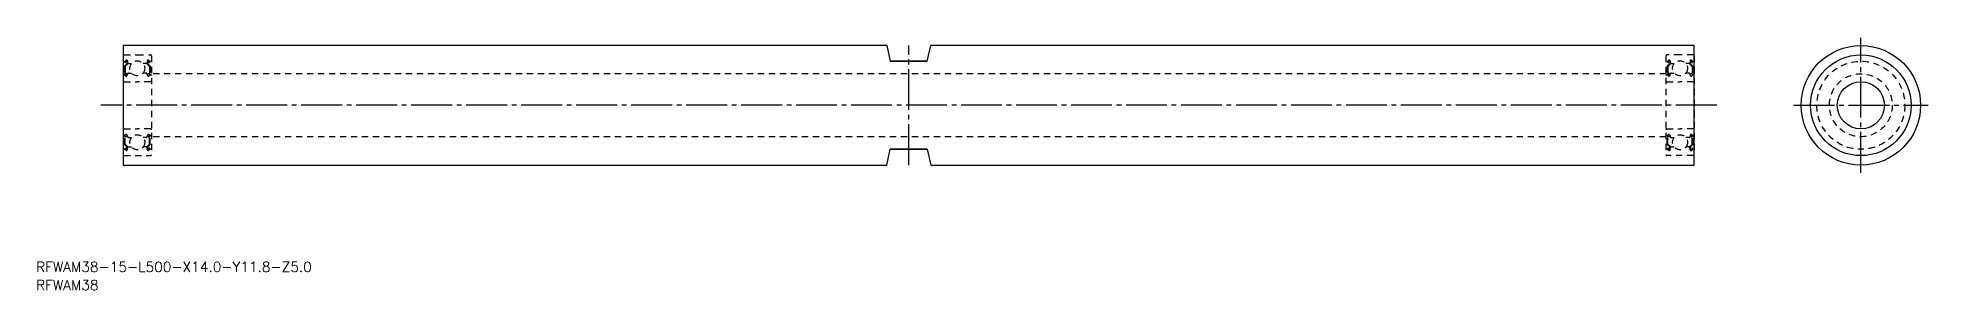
# Model space of a CAD drawing. Extents: x 52 to 654, y 146 to 226.
import ezdxf

# ---------------------------------------------------------------- set-up
doc = ezdxf.new("R2010")
doc.units = 0
doc.linetypes.add('CENTER', pattern=[17.5, 13, -1.5, 1.5, -1.5])
doc.linetypes.add('DASHED', pattern=[3.5, 2, -1.5])
doc.layers.get('0').update_dxf_attribs({"linetype": 'CONTINUOUS'})
doc.layers.add('CENTER', color=1, linetype='CENTER')
doc.styles.get("Standard").update_dxf_attribs({"font": 'txt.shx', "bigfont": '@extfont2.shx'})

msp = doc.modelspace()

# ---------------------------------------------------------------- linework, layer by layer
at = {"color": 7, "linetype": 'CONTINUOUS'}
for p, q in [((79.56, 223.92), (79.56, 185.92)), ((322.56, 223.92), (79.56, 223.92)), ((322.56, 223.92), (323.66, 218.92)), ((335.46, 218.92), (336.56, 223.92)), ((579.56, 223.92), (336.56, 223.92)), ((579.56, 185.92), (579.56, 223.92)), ((335.46, 218.92), (323.66, 218.92)), ((323.66, 218.92), (335.46, 218.92)), ((322.56, 185.92), (323.66, 190.92)), ((335.46, 190.92), (323.66, 190.92)), ((323.66, 190.92), (335.46, 190.92)), ((335.46, 190.92), (336.56, 185.92)), ((79.56, 185.92), (322.56, 185.92)), ((336.56, 185.92), (579.56, 185.92))]:
    msp.add_line(p, q, dxfattribs=at)
at = {"color": 3, "linetype": 'DASHED'}
for p, q in [((79.56, 220.62), (79.56, 189.22)), ((79.66, 218.87), (80.12, 218.87)), ((79.86, 220.92), (84.06, 220.92)), ((80.74, 218.1), (79.99, 217.35)), ((79.99, 217.35), (79.99, 214.97)), ((80.12, 218.87), (80.37, 219.16)), ((80.3, 218.46), (80.15, 218.58)), ((80.94, 218.02), (80.19, 217.27)), ((80.19, 217.27), (80.19, 214.97)), ((80.27, 218.74), (80.52, 219.04)), ((80.43, 218.61), (80.27, 218.74)), ((80.3, 218.46), (80.43, 218.61)), ((80.7, 218.98), (80.74, 218.1)), ((80.9, 219), (80.96, 218.26)), ((80.94, 218.49), (80.94, 218.02)), ((81.06, 218.17), (82.21, 218.17)), ((84.06, 220.92), (88.26, 220.92)), ((87.06, 218.17), (85.91, 218.17)), ((87.22, 219), (87.16, 218.26)), ((87.18, 218.49), (87.18, 218.02)), ((87.18, 218.02), (87.93, 217.27)), ((87.42, 218.98), (87.38, 218.1)), ((87.38, 218.1), (88.13, 217.35)), ((87.85, 218.74), (87.6, 219.04)), ((87.7, 218.61), (87.85, 218.74)), ((87.82, 218.46), (87.7, 218.61)), ((88, 218.87), (87.75, 219.16)), ((87.82, 218.46), (87.98, 218.58)), ((87.93, 217.27), (87.93, 214.97)), ((88.46, 218.87), (88, 218.87)), ((88.13, 217.35), (88.13, 214.97)), ((88.56, 220.62), (88.56, 189.22)), ((570.56, 220.62), (570.56, 189.22)), ((570.66, 218.87), (571.12, 218.87)), ((575.06, 220.92), (570.86, 220.92)), ((571.74, 218.1), (570.99, 217.35)), ((570.99, 217.35), (570.99, 214.97)), ((571.12, 218.87), (571.37, 219.16)), ((571.3, 218.46), (571.15, 218.58)), ((571.94, 218.02), (571.19, 217.27)), ((571.19, 217.27), (571.19, 214.97)), ((571.27, 218.74), (571.52, 219.04)), ((571.43, 218.61), (571.27, 218.74)), ((571.3, 218.46), (571.43, 218.61)), ((571.7, 218.98), (571.74, 218.1)), ((571.9, 219), (571.96, 218.26)), ((571.94, 218.49), (571.94, 218.02)), ((572.06, 218.17), (573.21, 218.17)), ((579.26, 220.92), (575.06, 220.92)), ((578.06, 218.17), (576.91, 218.17)), ((578.22, 219), (578.16, 218.26)), ((578.18, 218.49), (578.18, 218.02)), ((578.18, 218.02), (578.93, 217.27)), ((578.42, 218.98), (578.38, 218.1)), ((578.38, 218.1), (579.13, 217.35)), ((578.85, 218.74), (578.6, 219.04)), ((578.7, 218.61), (578.85, 218.74)), ((578.82, 218.46), (578.7, 218.61)), ((579, 218.87), (578.75, 219.16)), ((578.82, 218.46), (578.98, 218.58)), ((578.93, 217.27), (578.93, 214.97)), ((579.46, 218.87), (579, 218.87)), ((579.13, 217.35), (579.13, 214.97)), ((579.56, 220.62), (579.56, 189.22)), ((79.76, 214.57), (80.06, 214.57)), ((79.86, 212.42), (84.06, 212.42)), ((80.06, 214.57), (80.34, 214.24)), ((80.64, 214.97), (80.19, 214.97)), ((80.19, 214.77), (80.64, 214.77)), ((80.49, 214.17), (80.55, 214.17)), ((80.64, 214.77), (80.64, 214.97)), ((80.74, 214.3), (81.01, 215.03)), ((81.2, 215.17), (82.21, 215.17)), ((88.26, 212.42), (84.06, 212.42)), ((86.92, 215.17), (85.91, 215.17)), ((87.38, 214.3), (87.11, 215.03)), ((87.48, 214.97), (87.93, 214.97)), ((87.48, 214.77), (87.48, 214.97)), ((87.93, 214.77), (87.48, 214.77)), ((87.63, 214.17), (87.57, 214.17)), ((88.06, 214.57), (87.79, 214.24)), ((88.36, 214.57), (88.06, 214.57)), ((570.56, 214.92), (88.56, 214.92)), ((570.76, 214.57), (571.06, 214.57)), ((570.86, 212.42), (575.06, 212.42)), ((571.06, 214.57), (571.34, 214.24)), ((571.64, 214.97), (571.19, 214.97)), ((571.19, 214.77), (571.64, 214.77)), ((571.49, 214.17), (571.55, 214.17)), ((571.64, 214.77), (571.64, 214.97)), ((571.74, 214.3), (572.01, 215.03)), ((572.2, 215.17), (573.21, 215.17)), ((579.26, 212.42), (575.06, 212.42)), ((577.92, 215.17), (576.91, 215.17)), ((578.38, 214.3), (578.11, 215.03)), ((578.48, 214.97), (578.93, 214.97)), ((578.48, 214.77), (578.48, 214.97)), ((578.93, 214.77), (578.48, 214.77)), ((578.63, 214.17), (578.57, 214.17)), ((579.06, 214.57), (578.79, 214.24)), ((579.36, 214.57), (579.06, 214.57)), ((79.76, 195.27), (80.06, 195.27)), ((79.86, 197.42), (84.06, 197.42)), ((79.99, 192.48), (79.99, 194.87)), ((80.06, 195.27), (80.34, 195.59)), ((80.19, 195.07), (80.64, 195.07)), ((80.19, 192.57), (80.19, 194.87)), ((80.64, 194.87), (80.19, 194.87)), ((80.94, 191.82), (80.19, 192.57)), ((80.49, 195.67), (80.55, 195.67)), ((80.64, 195.07), (80.64, 194.87)), ((80.74, 195.53), (81.01, 194.8)), ((81.2, 194.67), (82.21, 194.67)), ((88.26, 197.42), (84.06, 197.42)), ((86.92, 194.67), (85.91, 194.67)), ((86.01, 197.42), (86.01, 197.42)), ((86.99, 197.42), (86.99, 197.42)), ((87.38, 195.53), (87.11, 194.8)), ((87.18, 191.82), (87.93, 192.57)), ((87.93, 195.07), (87.48, 195.07)), ((87.48, 195.07), (87.48, 194.87)), ((87.48, 194.87), (87.93, 194.87)), ((87.63, 195.67), (87.57, 195.67)), ((88.06, 195.27), (87.79, 195.59)), ((87.93, 192.57), (87.93, 194.87)), ((88.36, 195.27), (88.06, 195.27)), ((88.13, 192.48), (88.13, 194.87)), ((570.56, 194.92), (88.56, 194.92)), ((570.76, 195.27), (571.06, 195.27)), ((570.86, 197.42), (575.06, 197.42)), ((570.99, 192.48), (570.99, 194.87)), ((571.06, 195.27), (571.34, 195.59)), ((571.19, 195.07), (571.64, 195.07)), ((571.19, 192.57), (571.19, 194.87)), ((571.64, 194.87), (571.19, 194.87)), ((571.94, 191.82), (571.19, 192.57)), ((571.49, 195.67), (571.55, 195.67)), ((571.64, 195.07), (571.64, 194.87)), ((571.74, 195.53), (572.01, 194.8)), ((572.14, 197.42), (572.14, 197.42)), ((572.2, 194.67), (573.21, 194.67)), ((573.11, 197.42), (573.11, 197.42)), ((579.26, 197.42), (575.06, 197.42)), ((577.92, 194.67), (576.91, 194.67)), ((578.38, 195.53), (578.11, 194.8)), ((578.18, 191.82), (578.93, 192.57)), ((578.48, 195.07), (578.48, 194.87)), ((578.93, 195.07), (578.48, 195.07)), ((578.48, 194.87), (578.93, 194.87)), ((578.63, 195.67), (578.57, 195.67)), ((579.06, 195.27), (578.79, 195.59)), ((578.93, 192.57), (578.93, 194.87)), ((579.36, 195.27), (579.06, 195.27)), ((579.13, 192.48), (579.13, 194.87)), ((79.66, 190.97), (80.12, 190.97)), ((79.86, 188.92), (84.06, 188.92)), ((79.86, 188.92), (88.26, 188.92)), ((80.74, 191.73), (79.99, 192.48)), ((80.12, 190.97), (80.37, 190.67)), ((80.3, 191.38), (80.15, 191.25)), ((80.43, 191.22), (80.27, 191.1)), ((80.27, 191.1), (80.52, 190.8)), ((80.3, 191.38), (80.43, 191.22)), ((80.7, 190.86), (80.74, 191.73)), ((80.9, 190.84), (80.96, 191.57)), ((80.94, 191.35), (80.94, 191.82)), ((81.06, 191.67), (82.21, 191.67)), ((87.06, 191.67), (85.91, 191.67)), ((87.22, 190.84), (87.16, 191.57)), ((87.18, 191.35), (87.18, 191.82)), ((87.38, 191.73), (88.13, 192.48)), ((87.42, 190.86), (87.38, 191.73)), ((87.85, 191.1), (87.6, 190.8)), ((87.82, 191.38), (87.7, 191.22)), ((87.7, 191.22), (87.85, 191.1)), ((88, 190.97), (87.75, 190.67)), ((87.82, 191.38), (87.98, 191.25)), ((88.46, 190.97), (88, 190.97)), ((570.66, 190.97), (571.12, 190.97)), ((579.26, 188.92), (570.86, 188.92)), ((571.74, 191.73), (570.99, 192.48)), ((571.12, 190.97), (571.37, 190.67)), ((571.3, 191.38), (571.15, 191.25)), ((571.43, 191.22), (571.27, 191.1)), ((571.27, 191.1), (571.52, 190.8)), ((571.3, 191.38), (571.43, 191.22)), ((571.7, 190.86), (571.74, 191.73)), ((571.9, 190.84), (571.96, 191.57)), ((571.94, 191.35), (571.94, 191.82)), ((572.06, 191.67), (573.21, 191.67)), ((579.26, 188.92), (575.06, 188.92)), ((578.06, 191.67), (576.91, 191.67)), ((578.22, 190.84), (578.16, 191.57)), ((578.18, 191.35), (578.18, 191.82)), ((578.38, 191.73), (579.13, 192.48)), ((578.42, 190.86), (578.38, 191.73)), ((578.85, 191.1), (578.6, 190.8)), ((578.82, 191.38), (578.7, 191.22)), ((578.7, 191.22), (578.85, 191.1)), ((579, 190.97), (578.75, 190.67)), ((578.82, 191.38), (578.98, 191.25)), ((579.46, 190.97), (579, 190.97))]:
    msp.add_line(p, q, dxfattribs=at)
at = {"color": 7, "linetype": 'CONTINUOUS'}
for radius in [19, 16, 7.5]:
    msp.add_circle((632.59, 204.92), radius, dxfattribs=at)
at = {"color": 3, "linetype": 'DASHED'}
for centre, radius in [((84.06, 216.67), 2.38), ((575.06, 216.67), 2.38), ((632.59, 204.92), 14), ((632.59, 204.92), 10), ((84.06, 193.17), 2.38), ((575.06, 193.17), 2.38)]:
    msp.add_circle(centre, radius, dxfattribs=at)
for centre, radius, start, end in [((79.86, 220.62), 0.3, 90, 180), ((79.66, 218.97), 0.1, 180, 270), ((80.27, 218.74), 0.2, 140.00022, 230.08482), ((80.6, 218.97), 0.3, 4.99676, 140.00022), ((80.6, 218.97), 0.1, 2.81982, 140.00331), ((81.06, 218.27), 0.1, 184.99676, 269.9995), ((87.06, 218.27), 0.1, 270.0005, 355.00324), ((87.52, 218.97), 0.3, 39.99978, 175.00324), ((87.52, 218.97), 0.1, 39.99669, 177.18018), ((87.85, 218.74), 0.2, 309.91518, 39.99978), ((88.26, 220.62), 0.3, 0, 90), ((88.46, 218.97), 0.1, 270, 0), ((570.86, 220.62), 0.3, 90, 180), ((570.66, 218.97), 0.1, 180, 270), ((571.27, 218.74), 0.2, 140.00022, 230.08482), ((571.6, 218.97), 0.3, 4.99676, 140.00022), ((571.6, 218.97), 0.1, 2.81982, 140.00331), ((572.06, 218.27), 0.1, 184.99676, 269.9995), ((578.06, 218.27), 0.1, 270.0005, 355.00324), ((578.52, 218.97), 0.3, 39.99978, 175.00324), ((578.52, 218.97), 0.1, 39.99669, 177.18018), ((578.85, 218.74), 0.2, 309.91518, 39.99978), ((579.26, 220.62), 0.3, 0, 90), ((579.46, 218.97), 0.1, 270, 0), ((79.76, 214.37), 0.2, 90, 180), ((79.86, 212.72), 0.3, 180, 270), ((80.19, 214.97), 0.2, 180, 270), ((80.49, 214.37), 0.2, 219.99622, 270), ((80.55, 214.37), 0.2, 270, 339.9919), ((81.2, 214.97), 0.2, 90, 159.9919), ((86.92, 214.97), 0.2, 20.0081, 90), ((87.57, 214.37), 0.2, 200.0081, 270), ((87.63, 214.37), 0.2, 270, 320.00378), ((87.93, 214.97), 0.2, 270, 0), ((88.26, 212.72), 0.3, 270, 0), ((88.36, 214.37), 0.2, 0, 90), ((570.76, 214.37), 0.2, 90, 180), ((570.86, 212.72), 0.3, 180, 270), ((571.19, 214.97), 0.2, 180, 270), ((571.49, 214.37), 0.2, 219.99622, 270), ((571.55, 214.37), 0.2, 270, 339.9919), ((572.2, 214.97), 0.2, 90, 159.9919), ((577.92, 214.97), 0.2, 20.0081, 90), ((578.57, 214.37), 0.2, 200.0081, 270), ((578.63, 214.37), 0.2, 270, 320.00378), ((578.93, 214.97), 0.2, 270, 0), ((579.26, 212.72), 0.3, 270, 0), ((579.36, 214.37), 0.2, 0, 90), ((79.86, 197.12), 0.3, 90, 180), ((79.76, 195.47), 0.2, 180, 270), ((80.19, 194.87), 0.2, 90, 180), ((80.49, 195.47), 0.2, 90, 140.00378), ((80.55, 195.47), 0.2, 20.0081, 90), ((81.2, 194.87), 0.2, 200.0081, 270), ((86.92, 194.87), 0.2, 270, 339.9919), ((87.57, 195.47), 0.2, 90, 159.9919), ((87.63, 195.47), 0.2, 39.99622, 90), ((87.93, 194.87), 0.2, 0, 90), ((88.26, 197.12), 0.3, 0, 90), ((88.36, 195.47), 0.2, 270, 0), ((570.86, 197.12), 0.3, 90, 180), ((570.76, 195.47), 0.2, 180, 270), ((571.19, 194.87), 0.2, 90, 180), ((571.49, 195.47), 0.2, 90, 140.00378), ((571.55, 195.47), 0.2, 20.0081, 90), ((572.2, 194.87), 0.2, 200.0081, 270), ((577.92, 194.87), 0.2, 270, 339.9919), ((578.57, 195.47), 0.2, 90, 159.9919), ((578.63, 195.47), 0.2, 39.99622, 90), ((578.93, 194.87), 0.2, 0, 90), ((579.26, 197.12), 0.3, 0, 90), ((579.36, 195.47), 0.2, 270, 0), ((79.66, 190.87), 0.1, 90, 180), ((79.86, 189.22), 0.3, 180, 270), ((80.27, 191.09), 0.2, 129.91518, 219.99978), ((80.6, 190.86), 0.3, 219.99978, 355.00324), ((80.6, 190.86), 0.1, 219.99669, 357.18018), ((81.06, 191.57), 0.1, 90.0005, 175.00324), ((87.06, 191.57), 0.1, 4.99676, 89.9995), ((87.52, 190.86), 0.3, 184.99676, 320.00022), ((87.52, 190.86), 0.1, 182.81982, 320.00331), ((87.85, 191.09), 0.2, 320.00022, 50.08482), ((88.26, 189.22), 0.3, 270, 0), ((88.46, 190.87), 0.1, 0, 90), ((570.66, 190.87), 0.1, 90, 180), ((570.86, 189.22), 0.3, 180, 270), ((571.27, 191.09), 0.2, 129.91518, 219.99978), ((571.6, 190.86), 0.3, 219.99978, 355.00324), ((571.6, 190.86), 0.1, 219.99669, 357.18018), ((572.06, 191.57), 0.1, 90.0005, 175.00324), ((578.06, 191.57), 0.1, 4.99676, 89.9995), ((578.52, 190.86), 0.3, 184.99676, 320.00022), ((578.52, 190.86), 0.1, 182.81982, 320.00331), ((578.85, 191.09), 0.2, 320.00022, 50.08482), ((579.26, 189.22), 0.3, 270, 0), ((579.46, 190.87), 0.1, 0, 90)]:
    msp.add_arc(centre, radius, start, end, dxfattribs=at)
at = {"layer": 'CENTER', "color": 1, "linetype": 'CENTER'}
for p, q in [((329.56, 185.92), (329.56, 223.92)), ((632.59, 183.49), (632.59, 226.34)), ((586.73, 204.92), (72.39, 204.92)), ((611.16, 204.92), (654.02, 204.92))]:
    msp.add_line(p, q, dxfattribs=at)

# ---------------------------------------------------------------- texts
at = {"color": 7, "linetype": 'CONTINUOUS'}
for s, p in [('RFWAM38-15-L500-X14.0-Y11.8-Z5.0', (51.83, 151.95)), ('RFWAM38', (51.83, 146.17))]:
    msp.add_text(s, height=3.2, dxfattribs=at).set_placement(p)

doc.saveas('drawing.dxf')
